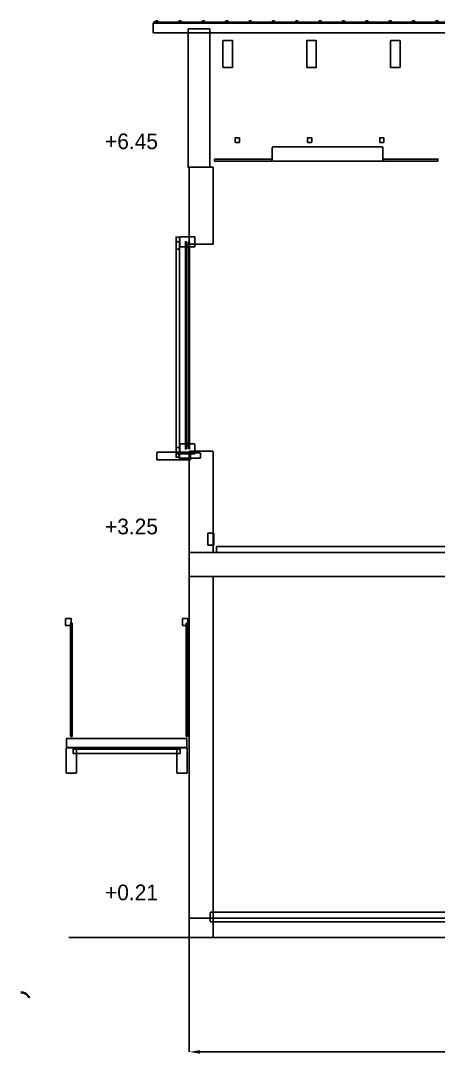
# Model space of a CAD drawing. Header units: metres. Extents: x 399.5 to 462.8, y -1 to 8.2.
# Drawn here: x 452.6 to 456.07, y -1.04 to 7.62 of the extents above; entities that cross this region are included whole.
import ezdxf

# ---------------------------------------------------------------- set-up
doc = ezdxf.new("R2010")
doc.units = ezdxf.units.M
for name, color, linetype in [('CORTE', 7, 'Continuous'), ('COTAS', 4, 'Continuous'), ('TEXTOS', 7, 'Continuous'), ('VISTA', 8, 'Continuous')]:
    doc.layers.add(name, color=color, linetype=linetype)
doc.dimstyles.get("Standard").update_dxf_attribs({"dimtxt": 2.5, "dimasz": 2.5, "dimexe": 1.25, "dimexo": 0.625, "dimtad": 1, "dimcen": 2.5, "dimazin": 3, "dimtfac": 1, "dimtmove": 0, "dimatfit": 3})

# ---------------------------------------------------------------- blocks, each defined once
blk = doc.blocks.new('_CLOSEDFILLED')
at = {"color": 0, "linetype": 'BYBLOCK'}
blk.add_solid([(-1, 0.164), (0, 0), (-1, -0.164)], dxfattribs=at)
blk = doc.blocks.new('*D5')
for p, q in [((454, 0), (454, -0.95)), ((462, 0), (462, -0.95)), ((454.09, -0.95), (457.935, -0.95)), ((458.065, -0.95), (461.91, -0.95))]:
    blk.add_line(p, q)
at = {"layer": 'Defpoints'}
for p in [(454, 0), (462, 0), (454, -0.95)]:
    blk.add_point(p, dxfattribs=at)
at = {"layer": 'COTAS', "xscale": 0.09, "yscale": 0.09, "rotation": 180}
blk.add_blockref('_CLOSEDFILLED', (454, -0.95), dxfattribs=at)
at = {"layer": 'COTAS', "xscale": 0.09, "yscale": 0.09}
blk.add_blockref('_CLOSEDFILLED', (462, -0.95), dxfattribs=at)
at = {"layer": 'COTAS', "insert": (458, -0.95), "char_height": 0.13, "attachment_point": 5}
blk.add_mtext('8', dxfattribs=at)

msp = doc.modelspace()

# ---------------------------------------------------------------- linework, layer by layer
at = {"layer": 'CORTE'}
for p, q in [((453.7, 7.5979), (453.7, 7.5166)), ((461.8202, 7.5979), (453.7, 7.5979)), ((453.7, 7.5166), (461.8211, 7.5166)), ((454, 6.3955), (454.0004, 6.3968)), ((454, 6.08), (454, 6.3955)), ((454.0004, 6.3968), (454.0008, 6.3981)), ((454.0008, 6.3981), (454.0011, 6.3984)), ((454.0011, 6.3984), (454.0013, 6.3987)), ((454.0013, 6.3987), (454.0016, 6.3989)), ((454.0019, 6.3992), (454.0016, 6.3989)), ((454.0019, 6.3992), (454.0032, 6.3996)), ((454.0045, 6.4), (454.0032, 6.3996)), ((454.0045, 6.4), (454.1, 6.4)), ((454.1955, 6.4), (454.1, 6.4)), ((454.1955, 6.4), (454.1968, 6.3996)), ((454.1981, 6.3992), (454.1968, 6.3996)), ((454.1981, 6.3992), (454.1984, 6.3989)), ((454.1987, 6.3987), (454.1984, 6.3989)), ((454.1987, 6.3987), (454.1989, 6.3984)), ((454.1989, 6.3984), (454.1992, 6.3981)), ((454.1992, 6.3981), (454.1996, 6.3968)), ((454.1996, 6.3968), (454.2, 6.3955)), ((454.2, 6.3955), (454.2, 6.08)), ((454, 5.7645), (454, 6.08)), ((454.2, 6.08), (454.2, 5.7645)), ((454.0004, 5.7632), (454, 5.7645)), ((454.0008, 5.7619), (454.0004, 5.7632)), ((454.0011, 5.7616), (454.0008, 5.7619)), ((454.0013, 5.7613), (454.0011, 5.7616)), ((454.0016, 5.7611), (454.0013, 5.7613)), ((454.0016, 5.7611), (454.0019, 5.7608)), ((454.0032, 5.7604), (454.0019, 5.7608)), ((454.0032, 5.7604), (454.0045, 5.76)), ((454.1, 5.76), (454.0045, 5.76)), ((454.1, 5.76), (454.1955, 5.76)), ((454.1968, 5.7604), (454.1955, 5.76)), ((454.1968, 5.7604), (454.1981, 5.7608)), ((454.1984, 5.7611), (454.1981, 5.7608)), ((454.1984, 5.7611), (454.1987, 5.7613)), ((454.1989, 5.7616), (454.1987, 5.7613)), ((454.1992, 5.7619), (454.1989, 5.7616)), ((454.1996, 5.7632), (454.1992, 5.7619)), ((454.2, 5.7645), (454.1996, 5.7632)), ((454, 4.0355), (454.0004, 4.0368)), ((454, 3.62), (454, 4.0355)), ((454.0004, 4.0368), (454.0008, 4.0381)), ((454.0008, 4.0381), (454.0011, 4.0384)), ((454.0011, 4.0384), (454.0013, 4.0387)), ((454.0013, 4.0387), (454.0016, 4.0389)), ((454.0019, 4.0392), (454.0016, 4.0389)), ((454.0019, 4.0392), (454.0032, 4.0396)), ((454.0045, 4.04), (454.0032, 4.0396)), ((454.0045, 4.04), (454.1, 4.04)), ((454.1955, 4.04), (454.1, 4.04)), ((454.1955, 4.04), (454.1968, 4.0396)), ((454.1981, 4.0392), (454.1968, 4.0396)), ((454.1981, 4.0392), (454.1984, 4.0389)), ((454.1987, 4.0387), (454.1984, 4.0389)), ((454.1987, 4.0387), (454.1989, 4.0384)), ((454.1989, 4.0384), (454.1992, 4.0381)), ((454.1992, 4.0381), (454.1996, 4.0368)), ((454.1996, 4.0368), (454.2, 4.0355)), ((454.2, 4.0355), (454.2, 3.62)), ((454, 3.2045), (454, 3.62)), ((454, 3.62), (454, 3.62)), ((454.2, 3.62), (454.2, 3.2045)), ((454.0004, 3.2032), (454, 3.2045)), ((454.0008, 3.2019), (454.0004, 3.2032)), ((454.0011, 3.2016), (454.0008, 3.2019)), ((454.0013, 3.2013), (454.0011, 3.2016)), ((454.0016, 3.2011), (454.0013, 3.2013)), ((454.0016, 3.2011), (454.0019, 3.2008)), ((454.1984, 3.2011), (454.1981, 3.2008)), ((454.1984, 3.2011), (454.1987, 3.2013)), ((454.1989, 3.2016), (454.1987, 3.2013)), ((454.1992, 3.2019), (454.1989, 3.2016)), ((454.1996, 3.2032), (454.1992, 3.2019)), ((454.2, 3.2045), (454.1996, 3.2032)), ((454.0032, 3.2004), (454.0019, 3.2008)), ((454.0032, 3.2004), (454.0045, 3.2)), ((454.1, 3.2), (454.0045, 3.2)), ((454.1, 3.2), (454.1955, 3.2)), ((454.1968, 3.2004), (454.1955, 3.2)), ((454.1968, 3.2004), (454.1981, 3.2008)), ((454, 2.9955), (454.0004, 2.9968)), ((454, 1.5), (454, 2.9955)), ((454.0004, 2.9968), (454.0008, 2.9981)), ((454.0008, 2.9981), (454.0011, 2.9984)), ((454.0011, 2.9984), (454.0013, 2.9987)), ((454.0013, 2.9987), (454.0016, 2.9989)), ((454.0019, 2.9992), (454.0016, 2.9989)), ((454.0019, 2.9992), (454.0032, 2.9996)), ((454.0045, 3), (454.0032, 2.9996)), ((454.0045, 3), (454.1, 3)), ((454.1955, 3), (454.1, 3)), ((454.1955, 3), (454.1968, 2.9996)), ((454.1981, 2.9992), (454.1968, 2.9996)), ((454.1981, 2.9992), (454.1984, 2.9989)), ((454.1987, 2.9987), (454.1984, 2.9989)), ((454.1987, 2.9987), (454.1989, 2.9984)), ((454.1989, 2.9984), (454.1992, 2.9981)), ((454.1992, 2.9981), (454.1996, 2.9968)), ((454.1996, 2.9968), (454.2, 2.9955)), ((454.2, 2.9955), (454.2, 1.5)), ((454, 0.0045), (454, 1.5)), ((454.2, 1.5), (454.2, 1.5)), ((454.2, 1.5), (454.2, 0.0045)), ((454, 0.1555), (454.0006, 0.1575)), ((454, 0.1178), (454, 0.1555)), ((454, 0.0045), (454, 0.1178)), ((454, 0.1178), (454, 0.1178)), ((454.0006, 0.1575), (454.0008, 0.1581)), ((454.0008, 0.1581), (454.0012, 0.1585)), ((454.0012, 0.1585), (454.0013, 0.1587)), ((454.0013, 0.1587), (454.0018, 0.159)), ((454.0019, 0.1592), (454.0018, 0.159)), ((454.0019, 0.1592), (454.0038, 0.1598)), ((454.0045, 0.16), (454.0038, 0.1598)), ((454.0045, 0.16), (459.9993, 0.16)), ((454.0002, 0.0038), (454, 0.0045)), ((454.0004, 0.0032), (454, 0.0045)), ((454.0008, 0.0019), (454.0002, 0.0038)), ((454.0008, 0.0019), (454.0004, 0.0032)), ((454.001, 0.0018), (454.0008, 0.0019)), ((454.0011, 0.0016), (454.0008, 0.0019)), ((454.0013, 0.0013), (454.001, 0.0018)), ((454.0013, 0.0013), (454.0011, 0.0016)), ((454.0018, 0.001), (454.0013, 0.0013)), ((454.0016, 0.0011), (454.0013, 0.0013)), ((454.0016, 0.0011), (454.0019, 0.0008)), ((454.0018, 0.001), (454.0019, 0.0008)), ((454.0038, 0.0002), (454.0019, 0.0008)), ((454.0032, 0.0004), (454.0019, 0.0008)), ((454.0032, 0.0004), (454.0045, 0)), ((454.0038, 0.0002), (454.0045, 0)), ((459.9993, 0), (454.0045, 0)), ((454.1, 0), (454.0045, 0)), ((454.1, 0), (454.1955, 0)), ((454.1968, 0.0004), (454.1955, 0)), ((454.1968, 0.0004), (454.1981, 0.0008)), ((454.1984, 0.0011), (454.1981, 0.0008)), ((454.1984, 0.0011), (454.1987, 0.0013)), ((454.1989, 0.0016), (454.1987, 0.0013)), ((454.1992, 0.0019), (454.1989, 0.0016)), ((454.1996, 0.0032), (454.1992, 0.0019)), ((454.2, 0.0045), (454.1996, 0.0032))]:
    msp.add_line(p, q, dxfattribs=at)
for points in [[(453.7, 7.6059), (461.8202, 7.6059), (462.3, 7.6059), (462.3, 7.6051), (461.8202, 7.6051), (453.7, 7.6051), (453.7, 7.6059)], [(453.99, 7.55), (454.17, 7.55), (454.17, 6.4), (453.99, 6.4), (453.99, 7.55)], [(454.2806, 7.2288), (454.28, 7.2302), (454.28, 7.4498), (454.2806, 7.4512), (454.282, 7.4518), (454.358, 7.4518), (454.3594, 7.4512), (454.36, 7.4498), (454.36, 7.2302), (454.3594, 7.2288), (454.358, 7.2282), (454.282, 7.2282), (454.2806, 7.2288)], [(454.9766, 7.2288), (454.976, 7.2302), (454.976, 7.4498), (454.9766, 7.4512), (454.978, 7.4518), (455.054, 7.4518), (455.0554, 7.4512), (455.056, 7.4498), (455.056, 7.2302), (455.0554, 7.2288), (455.054, 7.2282), (454.978, 7.2282), (454.9766, 7.2288)], [(455.6726, 7.2288), (455.672, 7.2302), (455.672, 7.4498), (455.6726, 7.4512), (455.674, 7.4518), (455.75, 7.4518), (455.7514, 7.4512), (455.752, 7.4498), (455.752, 7.2302), (455.7514, 7.2288), (455.75, 7.2282), (455.674, 7.2282), (455.6726, 7.2288)], [(454.3831, 6.6056), (454.3825, 6.607), (454.3825, 6.643), (454.3831, 6.6444), (454.3845, 6.645), (454.4155, 6.645), (454.4169, 6.6444), (454.4175, 6.643), (454.4175, 6.607), (454.4169, 6.6056), (454.4155, 6.605), (454.3845, 6.605), (454.3831, 6.6056)], [(454.9831, 6.6056), (454.9825, 6.607), (454.9825, 6.643), (454.9831, 6.6444), (454.9845, 6.645), (455.0155, 6.645), (455.0169, 6.6444), (455.0175, 6.643), (455.0175, 6.607), (455.0169, 6.6056), (455.0155, 6.605), (454.9845, 6.605), (454.9831, 6.6056)], [(455.5831, 6.6056), (455.5825, 6.607), (455.5825, 6.643), (455.5831, 6.6444), (455.5845, 6.645), (455.6155, 6.645), (455.6169, 6.6444), (455.6175, 6.643), (455.6175, 6.607), (455.6169, 6.6056), (455.6155, 6.605), (455.5845, 6.605), (455.5831, 6.6056)], [(454.6921, 6.4532), (454.6917, 6.4538), (454.6908, 6.4564), (454.69, 6.459), (454.69, 6.51), (454.69, 6.561), (454.6908, 6.5636), (454.6917, 6.5662), (454.6921, 6.5668), (454.6926, 6.5674), (454.6932, 6.5679), (454.6938, 6.5683), (454.6964, 6.5692), (454.699, 6.57), (455.15, 6.57), (455.601, 6.57), (455.6036, 6.5692), (455.6062, 6.5683), (455.6068, 6.5679), (455.6074, 6.5674), (455.6079, 6.5668), (455.6083, 6.5662), (455.6092, 6.5636), (455.61, 6.561), (455.61, 6.51), (455.61, 6.459), (455.6092, 6.4564), (455.6083, 6.4538), (455.6079, 6.4532), (455.6074, 6.4526), (455.6068, 6.4521), (455.6062, 6.4517), (455.6036, 6.4508), (455.601, 6.45), (455.15, 6.45), (454.699, 6.45), (454.6964, 6.4508), (454.6938, 6.4517), (454.6932, 6.4521), (454.6926, 6.4526), (454.6921, 6.4532)], [(454.686, 6.45), (454.21, 6.45), (454.21, 6.468), (454.686, 6.468), (454.686, 6.45)], [(456.066, 6.45), (455.614, 6.45), (455.614, 6.468), (456.066, 6.468), (456.066, 6.45)], [(454, 3.2), (461.704, 3.2), (462, 3.2), (462, 3), (461.704, 3), (454, 3), (454, 3.2)]]:
    msp.add_lwpolyline(points, close=True, dxfattribs=at)
at = {"layer": 'VISTA'}
for p, q in [((453.7211, 7.6155), (453.7205, 7.6141)), ((453.7205, 7.6141), (453.7205, 7.6059)), ((453.7225, 7.6161), (453.7211, 7.6155)), ((453.7375, 7.6161), (453.7225, 7.6161)), ((453.7389, 7.6155), (453.7375, 7.6161)), ((453.7395, 7.6141), (453.7389, 7.6155)), ((453.7395, 7.6059), (453.7395, 7.6141)), ((453.9151, 7.6155), (453.9145, 7.6141)), ((453.9145, 7.6141), (453.9145, 7.6059)), ((453.9165, 7.6161), (453.9151, 7.6155)), ((453.9315, 7.6161), (453.9165, 7.6161)), ((453.9329, 7.6155), (453.9315, 7.6161)), ((453.9335, 7.6141), (453.9329, 7.6155)), ((453.9335, 7.6059), (453.9335, 7.6141)), ((454.1091, 7.6155), (454.1085, 7.6141)), ((454.1085, 7.6141), (454.1085, 7.6059)), ((454.1105, 7.6161), (454.1091, 7.6155)), ((454.1255, 7.6161), (454.1105, 7.6161)), ((454.1269, 7.6155), (454.1255, 7.6161)), ((454.1275, 7.6141), (454.1269, 7.6155)), ((454.1275, 7.6059), (454.1275, 7.6141)), ((454.3031, 7.6155), (454.3025, 7.6141)), ((454.3025, 7.6141), (454.3025, 7.6059)), ((454.3045, 7.6161), (454.3031, 7.6155)), ((454.3195, 7.6161), (454.3045, 7.6161)), ((454.3209, 7.6155), (454.3195, 7.6161)), ((454.3215, 7.6141), (454.3209, 7.6155)), ((454.3215, 7.6059), (454.3215, 7.6141)), ((454.4971, 7.6155), (454.4965, 7.6141)), ((454.4965, 7.6141), (454.4965, 7.6059)), ((454.4985, 7.6161), (454.4971, 7.6155)), ((454.5135, 7.6161), (454.4985, 7.6161)), ((454.5149, 7.6155), (454.5135, 7.6161)), ((454.5155, 7.6141), (454.5149, 7.6155)), ((454.5155, 7.6059), (454.5155, 7.6141)), ((454.6911, 7.6155), (454.6905, 7.6141)), ((454.6905, 7.6141), (454.6905, 7.6059)), ((454.6925, 7.6161), (454.6911, 7.6155)), ((454.7075, 7.6161), (454.6925, 7.6161)), ((454.7089, 7.6155), (454.7075, 7.6161)), ((454.7095, 7.6141), (454.7089, 7.6155)), ((454.7095, 7.6059), (454.7095, 7.6141)), ((454.8851, 7.6155), (454.8845, 7.6141)), ((454.8845, 7.6141), (454.8845, 7.6059)), ((454.8865, 7.6161), (454.8851, 7.6155)), ((454.9015, 7.6161), (454.8865, 7.6161)), ((454.9029, 7.6155), (454.9015, 7.6161)), ((454.9035, 7.6141), (454.9029, 7.6155)), ((454.9035, 7.6059), (454.9035, 7.6141)), ((455.0791, 7.6155), (455.0785, 7.6141)), ((455.0785, 7.6141), (455.0785, 7.6059)), ((455.0805, 7.6161), (455.0791, 7.6155)), ((455.0955, 7.6161), (455.0805, 7.6161)), ((455.0969, 7.6155), (455.0955, 7.6161)), ((455.0975, 7.6141), (455.0969, 7.6155)), ((455.0975, 7.6059), (455.0975, 7.6141)), ((455.2731, 7.6155), (455.2725, 7.6141)), ((455.2725, 7.6141), (455.2725, 7.6059)), ((455.2745, 7.6161), (455.2731, 7.6155)), ((455.2895, 7.6161), (455.2745, 7.6161)), ((455.2909, 7.6155), (455.2895, 7.6161)), ((455.2915, 7.6141), (455.2909, 7.6155)), ((455.2915, 7.6059), (455.2915, 7.6141)), ((455.4671, 7.6155), (455.4665, 7.6141)), ((455.4665, 7.6141), (455.4665, 7.6059)), ((455.4685, 7.6161), (455.4671, 7.6155)), ((455.4835, 7.6161), (455.4685, 7.6161)), ((455.4849, 7.6155), (455.4835, 7.6161)), ((455.4855, 7.6141), (455.4849, 7.6155)), ((455.4855, 7.6059), (455.4855, 7.6141)), ((455.6611, 7.6155), (455.6605, 7.6141)), ((455.6605, 7.6141), (455.6605, 7.6059)), ((455.6625, 7.6161), (455.6611, 7.6155)), ((455.6775, 7.6161), (455.6625, 7.6161)), ((455.6789, 7.6155), (455.6775, 7.6161)), ((455.6795, 7.6141), (455.6789, 7.6155)), ((455.6795, 7.6059), (455.6795, 7.6141)), ((455.8551, 7.6155), (455.8545, 7.6141)), ((455.8545, 7.6141), (455.8545, 7.6059)), ((455.8565, 7.6161), (455.8551, 7.6155)), ((455.8715, 7.6161), (455.8565, 7.6161)), ((455.8729, 7.6155), (455.8715, 7.6161)), ((455.8735, 7.6141), (455.8729, 7.6155)), ((455.8735, 7.6059), (455.8735, 7.6141)), ((456.0491, 7.6155), (456.0485, 7.6141)), ((456.0485, 7.6141), (456.0485, 7.6059)), ((456.0505, 7.6161), (456.0491, 7.6155)), ((456.0655, 7.6161), (456.0505, 7.6161)), ((456.0669, 7.6155), (456.0655, 7.6161)), ((456.0675, 7.6141), (456.0669, 7.6155)), ((456.0675, 7.6059), (456.0675, 7.6141)), ((453.7205, 7.6059), (453.7211, 7.6045)), ((453.7205, 7.6059), (453.7205, 7.6059)), ((453.7211, 7.6045), (453.7225, 7.6039)), ((453.7225, 7.6039), (453.7375, 7.6039)), ((453.7375, 7.6039), (453.7389, 7.6045)), ((453.7389, 7.6045), (453.7395, 7.6059)), ((453.9145, 7.6059), (453.9151, 7.6045)), ((453.9145, 7.6059), (453.9145, 7.6059)), ((453.9151, 7.6045), (453.9165, 7.6039)), ((453.9165, 7.6039), (453.9315, 7.6039)), ((453.9315, 7.6039), (453.9329, 7.6045)), ((453.9329, 7.6045), (453.9335, 7.6059)), ((454.1085, 7.6059), (454.1091, 7.6045)), ((454.1085, 7.6059), (454.1085, 7.6059)), ((454.1091, 7.6045), (454.1105, 7.6039)), ((454.1105, 7.6039), (454.1255, 7.6039)), ((454.1255, 7.6039), (454.1269, 7.6045)), ((454.1269, 7.6045), (454.1275, 7.6059)), ((454.3025, 7.6059), (454.3031, 7.6045)), ((454.3025, 7.6059), (454.3025, 7.6059)), ((454.3031, 7.6045), (454.3045, 7.6039)), ((454.3045, 7.6039), (454.3195, 7.6039)), ((454.3195, 7.6039), (454.3209, 7.6045)), ((454.3209, 7.6045), (454.3215, 7.6059)), ((454.4965, 7.6059), (454.4971, 7.6045)), ((454.4965, 7.6059), (454.4965, 7.6059)), ((454.4971, 7.6045), (454.4985, 7.6039)), ((454.4985, 7.6039), (454.5135, 7.6039)), ((454.5135, 7.6039), (454.5149, 7.6045)), ((454.5149, 7.6045), (454.5155, 7.6059)), ((454.6905, 7.6059), (454.6911, 7.6045)), ((454.6905, 7.6059), (454.6905, 7.6059)), ((454.6911, 7.6045), (454.6925, 7.6039)), ((454.6925, 7.6039), (454.7075, 7.6039)), ((454.7075, 7.6039), (454.7089, 7.6045)), ((454.7089, 7.6045), (454.7095, 7.6059)), ((454.8845, 7.6059), (454.8851, 7.6045)), ((454.8845, 7.6059), (454.8845, 7.6059)), ((454.8851, 7.6045), (454.8865, 7.6039)), ((454.8865, 7.6039), (454.9015, 7.6039)), ((454.9015, 7.6039), (454.9029, 7.6045)), ((454.9029, 7.6045), (454.9035, 7.6059)), ((455.0785, 7.6059), (455.0791, 7.6045)), ((455.0785, 7.6059), (455.0785, 7.6059)), ((455.0791, 7.6045), (455.0805, 7.6039)), ((455.0805, 7.6039), (455.0955, 7.6039)), ((455.0955, 7.6039), (455.0969, 7.6045)), ((455.0969, 7.6045), (455.0975, 7.6059)), ((455.2725, 7.6059), (455.2731, 7.6045)), ((455.2725, 7.6059), (455.2725, 7.6059)), ((455.2731, 7.6045), (455.2745, 7.6039)), ((455.2745, 7.6039), (455.2895, 7.6039)), ((455.2895, 7.6039), (455.2909, 7.6045)), ((455.2909, 7.6045), (455.2915, 7.6059)), ((455.4665, 7.6059), (455.4671, 7.6045)), ((455.4665, 7.6059), (455.4665, 7.6059)), ((455.4671, 7.6045), (455.4685, 7.6039)), ((455.4685, 7.6039), (455.4835, 7.6039)), ((455.4835, 7.6039), (455.4849, 7.6045)), ((455.4849, 7.6045), (455.4855, 7.6059)), ((455.6605, 7.6059), (455.6611, 7.6045)), ((455.6605, 7.6059), (455.6605, 7.6059)), ((455.6611, 7.6045), (455.6625, 7.6039)), ((455.6625, 7.6039), (455.6775, 7.6039)), ((455.6775, 7.6039), (455.6789, 7.6045)), ((455.6789, 7.6045), (455.6795, 7.6059)), ((455.8545, 7.6059), (455.8551, 7.6045)), ((455.8545, 7.6059), (455.8545, 7.6059)), ((455.8551, 7.6045), (455.8565, 7.6039)), ((455.8565, 7.6039), (455.8715, 7.6039)), ((455.8715, 7.6039), (455.8729, 7.6045)), ((455.8729, 7.6045), (455.8735, 7.6059)), ((456.0485, 7.6059), (456.0491, 7.6045)), ((456.0485, 7.6059), (456.0485, 7.6059)), ((456.0491, 7.6045), (456.0505, 7.6039)), ((456.0505, 7.6039), (456.0655, 7.6039)), ((456.0655, 7.6039), (456.0669, 7.6045)), ((456.0669, 7.6045), (456.0675, 7.6059)), ((453.9225, 5.817), (453.9229, 5.8182)), ((453.9225, 5.78), (453.9225, 5.817)), ((453.9229, 5.8182), (453.9232, 5.8193)), ((453.9232, 5.8193), (453.9235, 5.8196)), ((453.9235, 5.8196), (453.9237, 5.8198)), ((453.9237, 5.8198), (453.9239, 5.82)), ((453.9242, 5.8203), (453.9239, 5.82)), ((453.9242, 5.8203), (453.9253, 5.8206)), ((453.9265, 5.821), (453.9253, 5.8206)), ((453.9265, 5.821), (453.985, 5.821)), ((454.0435, 5.821), (453.985, 5.821)), ((454.0435, 5.821), (454.0447, 5.8206)), ((454.0458, 5.8203), (454.0447, 5.8206)), ((454.0458, 5.8203), (454.0461, 5.82)), ((454.0463, 5.8198), (454.0461, 5.82)), ((454.0463, 5.8198), (454.0465, 5.8196)), ((454.0465, 5.8196), (454.0468, 5.8193)), ((454.0468, 5.8193), (454.0471, 5.8182)), ((454.0471, 5.8182), (454.0475, 5.817)), ((454.0475, 5.817), (454.0475, 5.78)), ((453.9225, 5.743), (453.9225, 5.78)), ((453.9229, 5.7418), (453.9225, 5.743)), ((453.9232, 5.7407), (453.9229, 5.7418)), ((453.9235, 5.7404), (453.9232, 5.7407)), ((453.9237, 5.7402), (453.9235, 5.7404)), ((453.9239, 5.74), (453.9237, 5.7402)), ((453.9239, 5.74), (453.9242, 5.7397)), ((453.9253, 5.7394), (453.9242, 5.7397)), ((453.9253, 5.7394), (453.9265, 5.739)), ((453.985, 5.739), (453.9265, 5.739)), ((453.985, 5.739), (454.0435, 5.739)), ((454.0447, 5.7394), (454.0435, 5.739)), ((454.0447, 5.7394), (454.0458, 5.7397)), ((454.0461, 5.74), (454.0458, 5.7397)), ((454.0461, 5.74), (454.0463, 5.7402)), ((454.0465, 5.7404), (454.0463, 5.7402)), ((454.0468, 5.7407), (454.0465, 5.7404)), ((454.0471, 5.7418), (454.0468, 5.7407)), ((454.0475, 5.743), (454.0471, 5.7418)), ((454.0475, 5.78), (454.0475, 5.743)), ((453.9225, 4.097), (453.9229, 4.0982)), ((453.9225, 4.06), (453.9225, 4.097)), ((453.9229, 4.0982), (453.9232, 4.0993)), ((453.9232, 4.0993), (453.9235, 4.0996)), ((453.9235, 4.0996), (453.9237, 4.0998)), ((453.9237, 4.0998), (453.9239, 4.1)), ((453.9242, 4.1003), (453.9239, 4.1)), ((453.9242, 4.1003), (453.9253, 4.1006)), ((453.9265, 4.101), (453.9253, 4.1006)), ((453.9265, 4.101), (453.985, 4.101)), ((454.0435, 4.101), (453.985, 4.101)), ((454.0435, 4.101), (454.0447, 4.1006)), ((454.0458, 4.1003), (454.0447, 4.1006)), ((454.0458, 4.1003), (454.0461, 4.1)), ((454.0463, 4.0998), (454.0461, 4.1)), ((454.0463, 4.0998), (454.0465, 4.0996)), ((454.0465, 4.0996), (454.0468, 4.0993)), ((454.0468, 4.0993), (454.0471, 4.0982)), ((454.0471, 4.0982), (454.0475, 4.097)), ((454.0475, 4.097), (454.0475, 4.06)), ((453.9225, 4.023), (453.9225, 4.06)), ((453.9229, 4.0218), (453.9225, 4.023)), ((453.9232, 4.0207), (453.9229, 4.0218)), ((453.9235, 4.0204), (453.9232, 4.0207)), ((453.9237, 4.0202), (453.9235, 4.0204)), ((453.9239, 4.02), (453.9237, 4.0202)), ((453.9239, 4.02), (453.9242, 4.0197)), ((453.9253, 4.0194), (453.9242, 4.0197)), ((453.9253, 4.0194), (453.9265, 4.019)), ((453.985, 4.019), (453.9265, 4.019)), ((453.985, 4.019), (454.0435, 4.019)), ((454.0447, 4.0194), (454.0435, 4.019)), ((454.0447, 4.0194), (454.0458, 4.0197)), ((454.0461, 4.02), (454.0458, 4.0197)), ((454.0461, 4.02), (454.0463, 4.0202)), ((454.0465, 4.0204), (454.0463, 4.0202)), ((454.0468, 4.0207), (454.0465, 4.0204)), ((454.0471, 4.0218), (454.0468, 4.0207)), ((454.0475, 4.023), (454.0471, 4.0218)), ((454.0475, 4.06), (454.0475, 4.023)), ((454.18, 3.36), (454.155, 3.36)), ((454.155, 3.31), (454.155, 3.36)), ((454.155, 3.26), (454.155, 3.31)), ((454.205, 3.36), (454.18, 3.36)), ((454.205, 3.31), (454.205, 3.36)), ((454.205, 3.26), (454.205, 3.31)), ((454.18, 3.26), (454.155, 3.26)), ((454.205, 3.26), (454.18, 3.26)), ((452.9725, 2.6481), (452.9727, 2.6488)), ((452.9725, 2.6225), (452.9725, 2.6481)), ((452.9725, 2.594), (452.9725, 2.6225)), ((452.9727, 2.6488), (452.9728, 2.6494)), ((452.9728, 2.6494), (452.9729, 2.6495)), ((452.9729, 2.6495), (452.973, 2.6497)), ((452.973, 2.6497), (452.9731, 2.6498)), ((452.9732, 2.6499), (452.9731, 2.6498)), ((452.9732, 2.6499), (452.9737, 2.6501)), ((452.9742, 2.6503), (452.9737, 2.6501)), ((452.9742, 2.6503), (452.9959, 2.6503)), ((453.0158, 2.6503), (452.9959, 2.6503)), ((453.0158, 2.6503), (453.0163, 2.6501)), ((453.0168, 2.6499), (453.0163, 2.6501)), ((453.0168, 2.6499), (453.0169, 2.6498)), ((453.017, 2.6497), (453.0169, 2.6498)), ((453.017, 2.6497), (453.0171, 2.6495)), ((453.0171, 2.6495), (453.0172, 2.6494)), ((453.0172, 2.6494), (453.0173, 2.6488)), ((453.0173, 2.6488), (453.0175, 2.6481)), ((453.0175, 2.6481), (453.0175, 2.6225)), ((453.0175, 2.6225), (453.0175, 2.594)), ((453.9425, 2.6481), (453.9427, 2.6488)), ((453.9425, 2.6225), (453.9425, 2.6481)), ((453.9425, 2.594), (453.9425, 2.6225)), ((453.9427, 2.6488), (453.9428, 2.6494)), ((453.9428, 2.6494), (453.9429, 2.6495)), ((453.9429, 2.6495), (453.943, 2.6497)), ((453.943, 2.6497), (453.9431, 2.6498)), ((453.9432, 2.6499), (453.9431, 2.6498)), ((453.9432, 2.6499), (453.9437, 2.6501)), ((453.9442, 2.6503), (453.9437, 2.6501)), ((453.9442, 2.6503), (453.9659, 2.6503)), ((453.9858, 2.6503), (453.9659, 2.6503)), ((453.9858, 2.6503), (453.9863, 2.6501)), ((453.9868, 2.6499), (453.9863, 2.6501)), ((453.9868, 2.6499), (453.9869, 2.6498)), ((453.987, 2.6497), (453.9869, 2.6498)), ((453.987, 2.6497), (453.9871, 2.6495)), ((453.9871, 2.6495), (453.9872, 2.6494)), ((453.9872, 2.6494), (453.9873, 2.6488)), ((453.9873, 2.6488), (453.9875, 2.6481)), ((453.9875, 2.6481), (453.9875, 2.6225)), ((453.9875, 2.6225), (453.9875, 2.594)), ((452.9726, 2.5934), (452.9725, 2.594)), ((452.9725, 2.594), (452.9725, 2.594)), ((452.9728, 2.5927), (452.9726, 2.5934)), ((452.9729, 2.5926), (452.9728, 2.5927)), ((452.973, 2.5924), (452.9729, 2.5926)), ((452.9731, 2.5923), (452.973, 2.5924)), ((452.9731, 2.5923), (452.9732, 2.5922)), ((452.9737, 2.592), (452.9732, 2.5922)), ((452.9737, 2.592), (452.9742, 2.5918)), ((452.9963, 2.5918), (452.9742, 2.5918)), ((452.9963, 2.5918), (453.0158, 2.5918)), ((453.0163, 2.592), (453.0158, 2.5918)), ((453.0163, 2.592), (453.0168, 2.5922)), ((453.0169, 2.5923), (453.0168, 2.5922)), ((453.0169, 2.5923), (453.017, 2.5924)), ((453.0171, 2.5926), (453.017, 2.5924)), ((453.0172, 2.5927), (453.0171, 2.5926)), ((453.0174, 2.5934), (453.0172, 2.5927)), ((453.0175, 2.594), (453.0174, 2.5934)), ((453.9426, 2.5934), (453.9425, 2.594)), ((453.9425, 2.594), (453.9425, 2.594)), ((453.9428, 2.5927), (453.9426, 2.5934)), ((453.9429, 2.5926), (453.9428, 2.5927)), ((453.943, 2.5924), (453.9429, 2.5926)), ((453.9431, 2.5923), (453.943, 2.5924)), ((453.9431, 2.5923), (453.9432, 2.5922)), ((453.9437, 2.592), (453.9432, 2.5922)), ((453.9437, 2.592), (453.9442, 2.5918)), ((453.9663, 2.5918), (453.9442, 2.5918)), ((453.9663, 2.5918), (453.9858, 2.5918)), ((453.9863, 2.592), (453.9858, 2.5918)), ((453.9863, 2.592), (453.9868, 2.5922)), ((453.9869, 2.5923), (453.9868, 2.5922)), ((453.9869, 2.5923), (453.987, 2.5924)), ((453.9871, 2.5926), (453.987, 2.5924)), ((453.9872, 2.5927), (453.9871, 2.5926)), ((453.9874, 2.5934), (453.9872, 2.5927)), ((453.9875, 2.594), (453.9874, 2.5934)), ((452.9775, 1.573), (452.9777, 1.5736)), ((452.9775, 1.4763), (452.9775, 1.573)), ((452.9777, 1.5736), (452.9778, 1.5742)), ((452.9778, 1.5742), (452.9779, 1.5744)), ((452.9779, 1.5744), (452.978, 1.5745)), ((452.978, 1.5745), (452.9781, 1.5746)), ((452.9782, 1.5748), (452.9781, 1.5746)), ((452.9782, 1.5748), (452.9787, 1.575)), ((452.9792, 1.5752), (452.9787, 1.575)), ((452.9792, 1.5752), (453.0211, 1.5752)), ((453.0608, 1.5752), (453.0211, 1.5752)), ((453.0608, 1.5752), (453.0613, 1.575)), ((453.0618, 1.5748), (453.0613, 1.575)), ((453.0618, 1.5748), (453.0619, 1.5746)), ((453.062, 1.5745), (453.0619, 1.5746)), ((453.062, 1.5745), (453.0621, 1.5744)), ((453.0621, 1.5744), (453.0622, 1.5742)), ((453.0622, 1.5742), (453.0623, 1.5736)), ((453.0623, 1.5736), (453.0625, 1.573)), ((453.0625, 1.573), (453.0625, 1.4763)), ((453.8975, 1.573), (453.8977, 1.5736)), ((453.8975, 1.4763), (453.8975, 1.573)), ((453.8977, 1.5736), (453.8978, 1.5742)), ((453.8978, 1.5742), (453.8979, 1.5744)), ((453.8979, 1.5744), (453.898, 1.5745)), ((453.898, 1.5745), (453.8981, 1.5746)), ((453.8982, 1.5748), (453.8981, 1.5746)), ((453.8982, 1.5748), (453.8987, 1.575)), ((453.8992, 1.5752), (453.8987, 1.575)), ((453.8992, 1.5752), (453.9411, 1.5752)), ((453.9808, 1.5752), (453.9411, 1.5752)), ((453.9808, 1.5752), (453.9813, 1.575)), ((453.9818, 1.5748), (453.9813, 1.575)), ((453.9818, 1.5748), (453.9819, 1.5746)), ((453.982, 1.5745), (453.9819, 1.5746)), ((453.982, 1.5745), (453.9821, 1.5744)), ((453.9821, 1.5744), (453.9822, 1.5742)), ((453.9822, 1.5742), (453.9823, 1.5736)), ((453.9823, 1.5736), (453.9825, 1.573)), ((453.9825, 1.573), (453.9825, 1.4763)), ((452.9775, 1.3692), (452.9775, 1.4763)), ((453.0625, 1.4763), (453.0625, 1.3692)), ((453.8975, 1.3692), (453.8975, 1.4763)), ((453.9825, 1.4763), (453.9825, 1.3692)), ((452.9776, 1.3686), (452.9775, 1.3692)), ((452.9775, 1.3692), (452.9775, 1.3692)), ((452.9778, 1.3679), (452.9776, 1.3686)), ((452.9779, 1.3678), (452.9778, 1.3679)), ((452.978, 1.3676), (452.9779, 1.3678)), ((452.9781, 1.3675), (452.978, 1.3676)), ((452.9781, 1.3675), (452.9782, 1.3674)), ((452.9787, 1.3672), (452.9782, 1.3674)), ((452.9787, 1.3672), (452.9792, 1.367)), ((453.0232, 1.367), (452.9792, 1.367)), ((453.0232, 1.367), (453.0608, 1.367)), ((453.0613, 1.3672), (453.0608, 1.367)), ((453.0613, 1.3672), (453.0618, 1.3674)), ((453.0619, 1.3675), (453.0618, 1.3674)), ((453.0619, 1.3675), (453.062, 1.3676)), ((453.0621, 1.3678), (453.062, 1.3676)), ((453.0622, 1.3679), (453.0621, 1.3678)), ((453.0624, 1.3686), (453.0622, 1.3679)), ((453.0625, 1.3692), (453.0624, 1.3686)), ((453.8976, 1.3686), (453.8975, 1.3692)), ((453.8975, 1.3692), (453.8975, 1.3692)), ((453.8978, 1.3679), (453.8976, 1.3686)), ((453.8979, 1.3678), (453.8978, 1.3679)), ((453.898, 1.3676), (453.8979, 1.3678)), ((453.8981, 1.3675), (453.898, 1.3676)), ((453.8981, 1.3675), (453.8982, 1.3674)), ((453.8987, 1.3672), (453.8982, 1.3674)), ((453.8987, 1.3672), (453.8992, 1.367)), ((453.9432, 1.367), (453.8992, 1.367)), ((453.9432, 1.367), (453.9808, 1.367)), ((453.9813, 1.3672), (453.9808, 1.367)), ((453.9813, 1.3672), (453.9818, 1.3674)), ((453.9819, 1.3675), (453.9818, 1.3674)), ((453.9819, 1.3675), (453.982, 1.3676)), ((453.9821, 1.3678), (453.982, 1.3676)), ((453.9822, 1.3679), (453.9821, 1.3678)), ((453.9824, 1.3686), (453.9822, 1.3679)), ((453.9825, 1.3692), (453.9824, 1.3686)), ((454.175, 0.2065), (454.1753, 0.2075)), ((454.175, 0.17), (454.175, 0.2065)), ((454.1753, 0.2075), (454.1756, 0.2085)), ((454.1756, 0.2085), (454.1758, 0.2088)), ((454.1758, 0.2088), (454.176, 0.209)), ((454.176, 0.209), (454.1762, 0.2092)), ((454.1765, 0.2094), (454.1762, 0.2092)), ((454.1765, 0.2094), (454.1775, 0.2097)), ((454.1785, 0.21), (454.1775, 0.2097)), ((454.1785, 0.21), (458, 0.21)), ((454.175, 0.1335), (454.175, 0.17)), ((454.1753, 0.1325), (454.175, 0.1335)), ((454.1756, 0.1315), (454.1753, 0.1325)), ((454.1758, 0.1312), (454.1756, 0.1315)), ((454.176, 0.131), (454.1758, 0.1312)), ((454.1762, 0.1308), (454.176, 0.131)), ((454.1762, 0.1308), (454.1765, 0.1306)), ((454.1775, 0.1303), (454.1765, 0.1306)), ((454.1775, 0.1303), (454.1785, 0.13)), ((458, 0.13), (454.1785, 0.13)), ((453, 0), (462.8, 0)), ((452.6196, -0.4545), (452.6, -0.4522)), ((452.6, -0.4582), (452.6181, -0.4603)), ((452.6181, -0.4603), (452.6361, -0.4674)), ((452.639, -0.4622), (452.6196, -0.4545)), ((452.6361, -0.4674), (452.6516, -0.4789)), ((452.6557, -0.4746), (452.639, -0.4622)), ((452.6516, -0.4789), (452.6635, -0.4941)), ((452.6687, -0.491), (452.6557, -0.4746)), ((452.6635, -0.4941), (452.6661, -0.5)), ((452.6726, -0.5), (452.6687, -0.491))]:
    msp.add_line(p, q, dxfattribs=at)
for points in [[(453.92, 5.82), (453.92, 5.77), (453.92, 5.72), (453.905, 5.72), (453.89, 5.72), (453.89, 5.77), (453.89, 5.82), (453.905, 5.82), (453.92, 5.82)], [(453.92, 5.78), (453.92, 4.9), (453.92, 4.02), (453.905, 4.02), (453.89, 4.02), (453.89, 4.9), (453.89, 5.78), (453.905, 5.78), (453.92, 5.78)], [(453.9765, 5.78), (453.9765, 4.92), (453.9765, 4.06), (453.972, 4.06), (453.9675, 4.06), (453.9675, 4.92), (453.9675, 5.78), (453.972, 5.78), (453.9765, 5.78)], [(454.0025, 5.7586), (454.0025, 5.7456), (454.0025, 5.7326), (453.985, 5.7326), (453.9675, 5.7326), (453.9675, 5.7456), (453.9675, 5.7586), (453.985, 5.7586), (454.0025, 5.7586)], [(454.0025, 5.7774), (454.0025, 4.92), (454.0025, 4.0626), (453.998, 4.0626), (453.9935, 4.0626), (453.9935, 4.92), (453.9935, 5.7774), (453.998, 5.7774), (454.0025, 5.7774)], [(453.92, 4.07), (453.92, 4.03), (453.92, 3.99), (453.905, 3.99), (453.89, 3.99), (453.89, 4.03), (453.89, 4.07), (453.905, 4.07), (453.92, 4.07)], [(454.0025, 4.1074), (454.0025, 4.0944), (454.0025, 4.0814), (453.985, 4.0814), (453.9675, 4.0814), (453.9675, 4.0944), (453.9675, 4.1074), (453.985, 4.1074), (454.0025, 4.1074)], [(453.7314, 3.9696), (453.7311, 3.97), (453.7306, 3.9718), (453.73, 3.9735), (453.73, 4), (453.73, 4.0265), (453.7306, 4.0282), (453.7311, 4.03), (453.7314, 4.0304), (453.7318, 4.0307), (453.7321, 4.0311), (453.7325, 4.0314), (453.7343, 4.0319), (453.736, 4.0325), (453.87, 4.0325), (454.004, 4.0325), (454.0057, 4.0319), (454.0075, 4.0314), (454.0079, 4.0311), (454.0082, 4.0307), (454.0086, 4.0304), (454.0089, 4.03), (454.0094, 4.0282), (454.01, 4.0265), (454.01, 4), (454.01, 3.9735), (454.0094, 3.9718), (454.0089, 3.97), (454.0086, 3.9696), (454.0082, 3.9693), (454.0079, 3.9689), (454.0075, 3.9686), (454.0057, 3.9681), (454.004, 3.9675), (453.87, 3.9675), (453.736, 3.9675), (453.7343, 3.9681), (453.7325, 3.9686), (453.7321, 3.9689), (453.7318, 3.9693), (453.7314, 3.9696)], [(453.9144, 3.9846), (453.9141, 3.985), (453.9136, 3.9868), (453.913, 3.9885), (453.913, 4.005), (453.913, 4.0215), (453.9136, 4.0232), (453.9141, 4.025), (453.9144, 4.0254), (453.9148, 4.0257), (453.9151, 4.0261), (453.9155, 4.0264), (453.9173, 4.0269), (453.919, 4.0275), (454.003, 4.0275), (454.087, 4.0275), (454.0887, 4.0269), (454.0905, 4.0264), (454.0909, 4.0261), (454.0912, 4.0257), (454.0916, 4.0254), (454.0919, 4.025), (454.0924, 4.0232), (454.093, 4.0215), (454.093, 4.005), (454.093, 3.9885), (454.0924, 3.9868), (454.0919, 3.985), (454.0916, 3.9846), (454.0912, 3.9843), (454.0909, 3.9839), (454.0905, 3.9836), (454.0887, 3.9831), (454.087, 3.9825), (454.003, 3.9825), (453.919, 3.9825), (453.9173, 3.9831), (453.9155, 3.9836), (453.9151, 3.9839), (453.9148, 3.9843), (453.9144, 3.9846)], [(454.225, 3.25), (461.6174, 3.25), (461.775, 3.25), (461.775, 3.2), (461.6174, 3.2), (454.225, 3.2), (454.225, 3.25)], [(453.0143, 1.6713), (453.014, 1.6721), (453.014, 2.6101), (453.0143, 2.6108), (453.015, 2.6111), (453.025, 2.6111), (453.0257, 2.6108), (453.026, 2.6101), (453.026, 1.6721), (453.0257, 1.6713), (453.025, 1.6711), (453.015, 1.6711), (453.0143, 1.6713)], [(453.9743, 1.6713), (453.974, 1.6721), (453.974, 2.6101), (453.9743, 2.6108), (453.975, 2.6111), (453.985, 2.6111), (453.9857, 2.6108), (453.986, 2.6101), (453.986, 1.6721), (453.9857, 1.6713), (453.985, 1.6711), (453.975, 1.6711), (453.9743, 1.6713)], [(452.9808, 1.5812), (452.9806, 1.5815), (452.9803, 1.5824), (452.98, 1.5835), (452.98, 1.6158), (452.98, 1.6515), (452.9803, 1.6525), (452.9806, 1.6535), (452.9808, 1.6537), (452.981, 1.654), (452.9812, 1.6542), (452.9815, 1.6544), (452.9824, 1.6547), (452.9835, 1.655), (453.4545, 1.655), (453.9765, 1.655), (453.9775, 1.6547), (453.9785, 1.6544), (453.9787, 1.6542), (453.979, 1.654), (453.9792, 1.6537), (453.9794, 1.6535), (453.9797, 1.6525), (453.98, 1.6515), (453.98, 1.6158), (453.98, 1.5835), (453.9797, 1.5824), (453.9794, 1.5815), (453.9792, 1.5812), (453.979, 1.581), (453.9787, 1.5808), (453.9785, 1.5806), (453.9775, 1.5803), (453.9765, 1.58), (453.4545, 1.58), (452.9835, 1.58), (452.9824, 1.5803), (452.9815, 1.5806), (452.9812, 1.5808), (452.981, 1.581), (452.9808, 1.5812)], [(453.925, 1.5655), (453.925, 1.5424), (453.925, 1.5305), (453.6213, 1.5305), (453.035, 1.5305), (453.035, 1.5536), (453.035, 1.5655), (453.3387, 1.5655), (453.925, 1.5655)]]:
    msp.add_lwpolyline(points, close=True, dxfattribs=at)

# ---------------------------------------------------------------- texts
at = {"layer": 'TEXTOS'}
for s, p in [('+6.45', (453.3, 6.55)), ('+3.25', (453.3, 3.35)), ('+0.21', (453.3, 0.31))]:
    msp.add_text(s, height=0.13, dxfattribs=at).set_placement(p)

# ---------------------------------------------------------------- dimensions: what is measured, and where the dimension line sits
at = {"layer": 'COTAS'}
dim = msp.add_linear_dim(base=(454, -0.95), p1=(454, 0), p2=(462, 0), dimstyle='Standard', override={"dimtxt": 0.13, "dimasz": 0.09}, dxfattribs=at)
dim.commit()
dim.dimension.update_dxf_attribs({"geometry": '*D5', "text_midpoint": (458, -0.95)})

doc.saveas('drawing.dxf')
